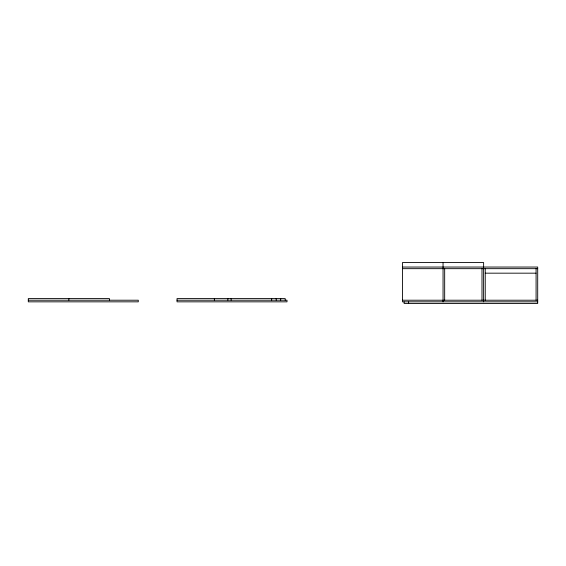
<?xml version="1.0" encoding="UTF-8"?>
<svg xmlns="http://www.w3.org/2000/svg" width="566" height="566" viewBox="0 0 566 566"><rect width="100%" height="100%" fill="white"/><g stroke="black" fill="none" stroke-linecap="round" stroke-linejoin="round"><path stroke-width="0.85" d="M402.49 267.046L537.7 267.046L537.7 303.461L404.11 303.461L404.11 301.841M402.49 268.666L537.7 268.666M485.239 273.173L536.08 273.173M28.3 300.213L138.274 300.213L138.274 301.841L28.3 301.841L28.3 298.593L109.429 298.593L109.429 300.213M177.031 300.213L287.004 300.213L287.004 301.841L177.031 301.841L177.031 298.593L285.2 298.593L285.2 300.213M402.49 300.213L537.7 300.213M537.7 301.841L402.49 301.841L402.49 262.539L483.619 262.539L483.619 301.841M536.08 268.666L536.08 300.213M485.239 268.666L485.239 300.213M481.991 268.666L481.991 300.213M444.671 268.666L444.671 300.213M443.051 262.539L443.051 301.841M408.617 301.841L408.617 303.461M280.694 298.593L280.694 300.213M276.187 298.593L276.187 300.213M271.68 298.593L271.68 300.213M231.119 298.593L231.119 300.213M227.872 298.593L227.872 300.213M214.351 298.593L214.351 300.213M68.861 298.593L68.861 300.213"/></g></svg>
